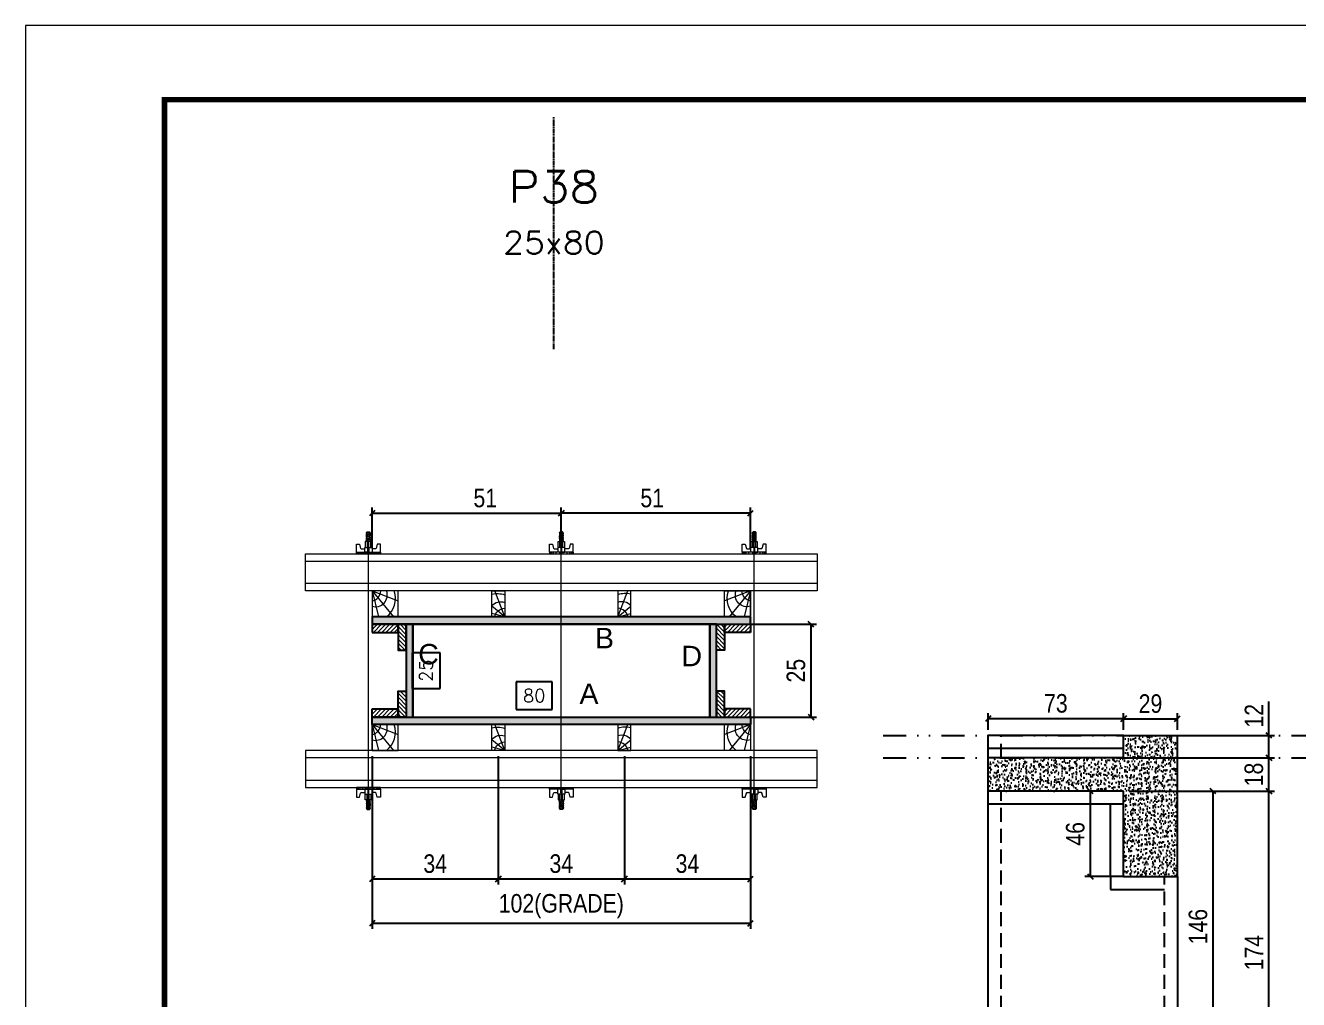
# Model space of a CAD drawing. Extents: x 14400 to 24104, y -21631 to 6985.
# Drawn here: x 19168 to 19855, y -2729 to -2204 of the extents above; entities that cross this region are included whole.
import ezdxf
from ezdxf.enums import TextEntityAlignment as Align

# ---------------------------------------------------------------- set-up
doc = ezdxf.new("R2010")
doc.units = 0
for name, pattern in [('DASHED', [0.75, 0.5, -0.25]), ('DIVIDE2', [0.625, 0.25, -0.125, 0, -0.125, 0, -0.125]), ('HIDDEN', [0.375, 0.25, -0.125])]:
    doc.linetypes.add(name, pattern=pattern)
for name, color, linetype in [('CHAPA', 1, 'Continuous'), ('COTA', 241, 'Continuous'), ('MEIO_PONT', 93, 'Continuous'), ('Nível', 160, 'Continuous'), ('Painéis', 200, 'Continuous'), ('SARR_2.2x7', 40, 'Continuous'), ('SARRAFO', 251, 'Continuous'), ('Texto de Titulo', 7, 'Continuous'), ('Texto Qtd Sarr', 242, 'Continuous'), ('TEXTO_GERAL', 7, 'Continuous')]:
    doc.layers.add(name, color=color, linetype=linetype)
for name, color, linetype, lineweight in [('Folhas', 255, 'Continuous', 9), ('Hachura', 251, 'Continuous', 9), ('Madeira', 126, 'Continuous', 18), ('Perfil Metálico', 224, 'Continuous', 18), ('SARRAFO DE PRESSAO', 251, 'DASHED', 9), ('Texto Seção', 7, 'Continuous', 15)]:
    doc.layers.add(name, color=color, linetype=linetype, lineweight=lineweight)
doc.styles.add('ARIAL', font='arial.ttf')
doc.styles.add('COTA TECNICA', font='techl___.ttf', dxfattribs={"height": 10})
doc.styles.add('COTA TECNICA 2X', font='techl___.ttf', dxfattribs={"height": 10})
doc.styles.add('ROMANS', font='romans.shx')
doc.dimstyles.new('PAINEL', dxfattribs={"dimtxt": 10, "dimasz": 3, "dimexe": 3, "dimexo": 3, "dimgap": 3, "dimtad": 1, "dimdec": 1, "dimzin": 12, "dimdsep": 46, "dimtxsty": 'COTA TECNICA', "dimblk1": 'OBLIQUE', "dimblk2": 'OBLIQUE', "dimsah": 1, "dimcen": 0.9, "dimclrd": 4, "dimclre": 4, "dimclrt": 240, "dimadec": 1, "dimazin": 3, "dimtfac": 1, "dimtdec": 1, "dimtmove": 0, "dimatfit": 3, "dimfxl": 1, "dimtolj": 1, "dimtzin": 12, "dimarcsym": 0})
doc.dimstyles.new('SECAO PILAR', dxfattribs={"dimtxt": 10, "dimasz": 3, "dimexe": 3, "dimexo": 3, "dimgap": 3, "dimtad": 1, "dimdec": 1, "dimlfac": 0.5, "dimzin": 12, "dimdsep": 46, "dimtxsty": 'COTA TECNICA 2X', "dimblk1": 'OBLIQUE', "dimblk2": 'OBLIQUE', "dimsah": 1, "dimcen": 0.9, "dimclrd": 256, "dimclre": 256, "dimclrt": 256, "dimadec": 1, "dimazin": 3, "dimtfac": 1, "dimtdec": 1, "dimtmove": 0, "dimatfit": 3, "dimfxl": 1, "dimtolj": 1, "dimtzin": 12, "dimarcsym": 0})
doc.dimstyles.new('SECÇÃO 2', dxfattribs={"dimtxt": 7, "dimasz": 6, "dimexe": 0.18, "dimexo": 2, "dimgap": -4, "dimtad": 3, "dimdec": 1, "dimlfac": 0.5, "dimzin": 12, "dimdsep": 46, "dimtxsty": 'ROMANS', "dimblk": 'ARCHTICK', "dimcen": 0.09, "dimse1": 1, "dimse2": 1, "dimsd1": 1, "dimsd2": 1, "dimclrd": 180, "dimclre": 5, "dimclrt": 1, "dimadec": 0, "dimazin": 3, "dimtfac": 1, "dimtdec": 1, "dimtofl": 0, "dimtmove": 0, "dimatfit": 3, "dimldrblk": 'ARCHTICK', "dimfxl": 1, "dimtolj": 1, "dimtzin": 0, "dimarcsym": 0})
pattern_1 = [(315, (42265.2026, -12029.5829), (1.12253202, 1.12253202), [])]

# ---------------------------------------------------------------- blocks, each defined once
blk = doc.blocks.new('9999999999')
at = {"layer": 'Folhas'}
blk.add_lwpolyline([(98138.98, 34190.21), (99623.98, 34190.21), (99623.98, 35240.21), (98138.98, 35240.21)], close=True, dxfattribs=at)
at = {"layer": 'Folhas', "color": 30, "const_width": 3}
blk.add_lwpolyline([(98213.98, 34230.21), (99583.98, 34230.21), (99583.98, 35200.21), (98213.98, 35200.21)], close=True, dxfattribs=at)
blk = doc.blocks.new('titulo1')
at = {"layer": 'Defpoints', "color": 252, "linetype": 'HIDDEN', "ltscale": 2}
blk.add_line((0, 0), (0, 125), dxfattribs=at)
at = {"layer": 'Defpoints', "style": 'ROMANS', "oblique": 15}
blk.add_attdef('FOLHA', text='', height=10, dxfattribs=at).set_placement((0, 15.58), align=Align.MIDDLE_CENTER)
at = {"layer": 'Texto Qtd Sarr', "color": 3, "style": 'ROMANS', "oblique": 15}
for tag, height, p in [('TITULO', 17, (0, 71.45)), ('SEÇÃO', 12, (0, 41.55))]:
    blk.add_attdef(tag, text='', height=height, dxfattribs=at).set_placement(p, align=Align.MIDDLE_CENTER)
blk = doc.blocks.new('*D1901')
at = {"layer": 'COTA', "color": 180, "lineweight": -2, "transparency": 16777216}
for p, q in [((19452.45, -2557.63), (19433.11, -2557.63)), ((19433.11, -2557.63), (19433.11, -2572.63)), ((19452.45, -2572.63), (19452.45, -2557.63)), ((19433.11, -2572.63), (19452.45, -2572.63))]:
    blk.add_line(p, q, dxfattribs=at)
at = {"layer": 'Defpoints', "color": 0, "transparency": 16777216}
for p in [(19377.39, -2576.63), (19537.39, -2576.63), (19537.39, -2576.63)]:
    blk.add_point(p, dxfattribs=at)
at = {"layer": 'COTA', "color": 1, "transparency": 16777216, "insert": (19442.78, -2565.13), "char_height": 7, "attachment_point": 5, "style": 'ROMANS'}
blk.add_mtext('\\A1;80', dxfattribs=at)
blk = doc.blocks.new('_ArchTick')
at = {"color": 0, "linetype": 'ByBlock', "const_width": 0.15}
blk.add_lwpolyline([(-0.5, -0.5), (0.5, 0.5)], dxfattribs=at)
blk = doc.blocks.new('*D1902')
at = {"layer": 'COTA', "color": 180, "lineweight": -2, "transparency": 16777216}
for p, q in [((19391.99, -2541.96), (19376.99, -2541.96)), ((19376.99, -2541.96), (19376.99, -2561.3)), ((19391.99, -2561.3), (19391.99, -2541.96)), ((19376.99, -2561.3), (19391.99, -2561.3))]:
    blk.add_line(p, q, dxfattribs=at)
at = {"layer": 'Defpoints', "color": 0, "transparency": 16777216}
for p in [(19377.39, -2526.63), (19395.99, -2526.63), (19377.39, -2576.63)]:
    blk.add_point(p, dxfattribs=at)
at = {"layer": 'COTA', "color": 1, "transparency": 16777216, "insert": (19384.49, -2551.63), "char_height": 7, "attachment_point": 5, "rotation": 90, "style": 'ROMANS'}
blk.add_mtext('\\A1;25', dxfattribs=at)
blk = doc.blocks.new('_Oblique')
at = {"color": 0, "linetype": 'ByBlock', "lineweight": -2}
blk.add_line((-0.5, -0.5), (0.5, 0.5), dxfattribs=at)
blk = doc.blocks.new('*D1917')
at = {"layer": 'COTA', "lineweight": -2, "transparency": 16777216}
for p, q in [((19543.99, -2526.63), (19595.03, -2526.63)), ((19592.03, -2576.63), (19592.03, -2526.63)), ((19543.99, -2576.63), (19595.03, -2576.63))]:
    blk.add_line(p, q, dxfattribs=at)
at = {"layer": 'Defpoints', "color": 0, "transparency": 16777216}
for p in [(19540.99, -2526.63), (19592.03, -2526.63), (19540.99, -2576.63)]:
    blk.add_point(p, dxfattribs=at)
at = {"layer": 'COTA', "lineweight": -2, "transparency": 16777216, "xscale": 3, "yscale": 3, "zscale": 3}
for p, rotation in [((19592.03, -2526.63), 90), ((19592.03, -2576.63), 270)]:
    blk.add_blockref('_Oblique', p, dxfattribs=dict(at, rotation=rotation))
at = {"layer": 'COTA', "transparency": 16777216, "insert": (19583.92, -2551.63), "char_height": 10, "attachment_point": 5, "rotation": 90, "style": 'COTA TECNICA 2X'}
blk.add_mtext('\\A1;25', dxfattribs=at)
blk = doc.blocks.new('*D1903')
at = {"layer": 'COTA', "lineweight": -2, "transparency": 16777216}
for p, q in [((19355.39, -2597.63), (19355.39, -2690.75)), ((19559.39, -2597.63), (19559.39, -2690.75)), ((19355.39, -2687.75), (19559.39, -2687.75))]:
    blk.add_line(p, q, dxfattribs=at)
at = {"layer": 'Defpoints', "color": 0, "transparency": 16777216}
for p in [(19355.39, -2594.63), (19559.39, -2594.63), (19559.39, -2687.75)]:
    blk.add_point(p, dxfattribs=at)
at = {"layer": 'COTA', "lineweight": -2, "transparency": 16777216, "xscale": 3, "yscale": 3, "zscale": 3, "rotation": 180}
blk.add_blockref('_Oblique', (19355.39, -2687.75), dxfattribs=at)
at = {"layer": 'COTA', "lineweight": -2, "transparency": 16777216, "xscale": 3, "yscale": 3, "zscale": 3}
blk.add_blockref('_Oblique', (19559.39, -2687.75), dxfattribs=at)
at = {"layer": 'COTA', "transparency": 16777216, "insert": (19457.39, -2678.53), "char_height": 10, "attachment_point": 5, "style": 'COTA TECNICA 2X'}
blk.add_mtext('\\A1;102(GRADE)', dxfattribs=at)
blk = doc.blocks.new('*D1904')
at = {"layer": 'COTA', "lineweight": -2, "transparency": 16777216}
for p, q in [((19491.39, -2597.63), (19491.39, -2666.91)), ((19559.39, -2597.63), (19559.39, -2666.91)), ((19491.39, -2663.91), (19559.39, -2663.91))]:
    blk.add_line(p, q, dxfattribs=at)
at = {"layer": 'Defpoints', "color": 0, "transparency": 16777216}
for p in [(19491.39, -2594.63), (19559.39, -2594.63), (19559.39, -2663.91)]:
    blk.add_point(p, dxfattribs=at)
at = {"layer": 'COTA', "lineweight": -2, "transparency": 16777216, "xscale": 3, "yscale": 3, "zscale": 3, "rotation": 180}
blk.add_blockref('_Oblique', (19491.39, -2663.91), dxfattribs=at)
at = {"layer": 'COTA', "lineweight": -2, "transparency": 16777216, "xscale": 3, "yscale": 3, "zscale": 3}
blk.add_blockref('_Oblique', (19559.39, -2663.91), dxfattribs=at)
at = {"layer": 'COTA', "transparency": 16777216, "insert": (19525.39, -2655.69), "char_height": 10, "attachment_point": 5, "style": 'COTA TECNICA 2X'}
blk.add_mtext('\\A1;34', dxfattribs=at)
blk = doc.blocks.new('*D1905')
at = {"layer": 'COTA', "lineweight": -2, "transparency": 16777216}
for p, q in [((19355.39, -2597.63), (19355.39, -2666.91)), ((19423.39, -2597.63), (19423.39, -2666.91)), ((19355.39, -2663.91), (19423.39, -2663.91))]:
    blk.add_line(p, q, dxfattribs=at)
at = {"layer": 'Defpoints', "color": 0, "transparency": 16777216}
for p in [(19355.39, -2594.63), (19423.39, -2594.63), (19423.39, -2663.91)]:
    blk.add_point(p, dxfattribs=at)
at = {"layer": 'COTA', "lineweight": -2, "transparency": 16777216, "xscale": 3, "yscale": 3, "zscale": 3, "rotation": 180}
blk.add_blockref('_Oblique', (19355.39, -2663.91), dxfattribs=at)
at = {"layer": 'COTA', "lineweight": -2, "transparency": 16777216, "xscale": 3, "yscale": 3, "zscale": 3}
blk.add_blockref('_Oblique', (19423.39, -2663.91), dxfattribs=at)
at = {"layer": 'COTA', "transparency": 16777216, "insert": (19389.39, -2655.69), "char_height": 10, "attachment_point": 5, "style": 'COTA TECNICA 2X'}
blk.add_mtext('\\A1;34', dxfattribs=at)
blk = doc.blocks.new('*D1906')
at = {"layer": 'COTA', "lineweight": -2, "transparency": 16777216}
for p, q in [((19423.39, -2597.63), (19423.39, -2666.91)), ((19491.39, -2597.63), (19491.39, -2666.91)), ((19423.39, -2663.91), (19491.39, -2663.91))]:
    blk.add_line(p, q, dxfattribs=at)
at = {"layer": 'Defpoints', "color": 0, "transparency": 16777216}
for p in [(19423.39, -2594.63), (19491.39, -2594.63), (19491.39, -2663.91)]:
    blk.add_point(p, dxfattribs=at)
at = {"layer": 'COTA', "lineweight": -2, "transparency": 16777216, "xscale": 3, "yscale": 3, "zscale": 3, "rotation": 180}
blk.add_blockref('_Oblique', (19423.39, -2663.91), dxfattribs=at)
at = {"layer": 'COTA', "lineweight": -2, "transparency": 16777216, "xscale": 3, "yscale": 3, "zscale": 3}
blk.add_blockref('_Oblique', (19491.39, -2663.91), dxfattribs=at)
at = {"layer": 'COTA', "transparency": 16777216, "insert": (19457.39, -2655.69), "char_height": 10, "attachment_point": 5, "style": 'COTA TECNICA 2X'}
blk.add_mtext('\\A1;34', dxfattribs=at)
blk = doc.blocks.new('*D1907')
at = {"layer": 'COTA', "lineweight": -2, "transparency": 16777216}
for p, q in [((19355.39, -2485.63), (19355.39, -2463.73)), ((19457.39, -2485.63), (19457.39, -2463.73)), ((19355.39, -2466.73), (19457.39, -2466.73))]:
    blk.add_line(p, q, dxfattribs=at)
at = {"layer": 'Defpoints', "color": 0, "transparency": 16777216}
for p in [(19457.39, -2466.73), (19355.39, -2488.63), (19457.39, -2488.63)]:
    blk.add_point(p, dxfattribs=at)
at = {"layer": 'COTA', "lineweight": -2, "transparency": 16777216, "xscale": 3, "yscale": 3, "zscale": 3, "rotation": 180}
blk.add_blockref('_Oblique', (19355.39, -2466.73), dxfattribs=at)
at = {"layer": 'COTA', "lineweight": -2, "transparency": 16777216, "xscale": 3, "yscale": 3, "zscale": 3}
blk.add_blockref('_Oblique', (19457.39, -2466.73), dxfattribs=at)
at = {"layer": 'COTA', "transparency": 16777216, "insert": (19416.39, -2458.62), "char_height": 10, "attachment_point": 5, "style": 'COTA TECNICA 2X'}
blk.add_mtext('\\A1;51', dxfattribs=at)
blk = doc.blocks.new('*D1908')
at = {"layer": 'COTA', "lineweight": -2, "transparency": 16777216}
for p, q in [((19457.39, -2485.63), (19457.39, -2463.73)), ((19559.39, -2485.63), (19559.39, -2463.73)), ((19559.39, -2466.73), (19457.39, -2466.73))]:
    blk.add_line(p, q, dxfattribs=at)
at = {"layer": 'Defpoints', "color": 0, "transparency": 16777216}
for p in [(19457.39, -2466.73), (19457.39, -2488.63), (19559.39, -2488.63)]:
    blk.add_point(p, dxfattribs=at)
at = {"layer": 'COTA', "lineweight": -2, "transparency": 16777216, "xscale": 3, "yscale": 3, "zscale": 3, "rotation": 180}
blk.add_blockref('_Oblique', (19457.39, -2466.73), dxfattribs=at)
at = {"layer": 'COTA', "lineweight": -2, "transparency": 16777216, "xscale": 3, "yscale": 3, "zscale": 3}
blk.add_blockref('_Oblique', (19559.39, -2466.73), dxfattribs=at)
at = {"layer": 'COTA', "transparency": 16777216, "insert": (19506.39, -2458.62), "char_height": 10, "attachment_point": 5, "style": 'COTA TECNICA 2X'}
blk.add_mtext('\\A1;51', dxfattribs=at)
blk = doc.blocks.new('C')
at = {"layer": 'Hachura', "color": 0}
for p, q in [((0, 3.22), (0, -3.22)), ((0.45, 3.22), (0, 3.22)), ((0.46, 3.16), (0, 3.16)), ((0.46, 3.05), (0, 3.05)), ((0.46, 2.88), (0, 2.88)), ((0, 2.75), (0, -1.16)), ((0.46, 2.65), (0, 2.65)), ((0.46, 2.23), (0, 2.23)), ((0.46, 1.51), (0, 1.51)), ((0.39, 0.49), (0.17, 0.49)), ((0.45, -3.23), (0.45, 3.22)), ((0.45, 3.22), (2.58, 3.22)), ((1.74, 0.97), (0.45, 0.97)), ((1.45, 0.1), (0.45, 0.1)), ((1.35, 1.94), (1.35, 0.96)), ((2.58, 2.39), (1.47, 2.09)), ((1.74, -0.97), (1.74, 0.97)), ((1.74, 0.97), (1.74, 0.84)), ((1.74, 0.97), (1.74, 0.84)), ((1.74, 0.84), (3.35, 0.84)), ((3.35, 0.45), (1.74, 0.45)), ((2.58, 3.22), (2.58, 2.39)), ((3.32, 0.84), (3.32, -0.84)), ((3.35, 0.84), (3.35, -0.84)), ((3.68, 0.45), (3.35, 0.45)), ((3.84, -0.52), (3.35, 0.45)), ((3.35, 0.06), (3.67, -0.57)), ((3.68, 0.45), (4.16, -0.52)), ((3.72, 0.5), (4.25, -0.57)), ((4.37, -0.55), (3.83, 0.53)), ((4.15, 0.45), (3.93, 0.45)), ((4.42, -0.52), (3.93, 0.45)), ((4.15, 0.45), (4.26, 0.45)), ((4.26, 0.45), (4.74, -0.52)), ((4.3, 0.5), (4.83, -0.57)), ((4.95, -0.55), (4.41, 0.53)), ((4.51, 0.45), (4.84, 0.45)), ((5, -0.52), (4.51, 0.45)), ((4.84, 0.45), (5.32, -0.52)), ((4.88, 0.5), (5.41, -0.57)), ((5.53, -0.55), (4.99, 0.53)), ((5.58, -0.52), (5.09, 0.45)), ((5.42, 0.45), (5.09, 0.45)), ((5.58, -0.52), (5.09, 0.45)), ((5.42, 0.45), (5.74, -0.19)), ((5.46, 0.5), (5.74, -0.07)), ((5.74, 0.19), (5.57, 0.53)), ((5.74, 0.32), (5.68, 0.45)), ((5.68, 0.45), (5.74, 0.45)), ((5.74, 0.45), (5.9, 0.29)), ((5.74, 0.45), (5.74, -0.52)), ((5.9, -0.36), (5.9, 0.29)), ((0.45, 0), (0, 0)), ((0.46, -1.52), (0, -1.52)), ((0.46, -2.23), (0, -2.23)), ((0.46, -2.65), (0, -2.65)), ((0.46, -2.88), (0, -2.88)), ((0.46, -3.05), (0, -3.05)), ((0.46, -3.16), (0, -3.16)), ((0, -3.22), (2.57, -3.22)), ((0.08, -0.48), (0.29, -0.48)), ((0.29, -0.48), (0.4, -0.48)), ((0.45, 0), (0.45, -0.97)), ((0.45, -0.16), (1.45, -0.16)), ((0.45, -0.65), (0.45, -0.32)), ((0.45, -3.23), (0.45, -0.65)), ((0.45, -0.97), (1.74, -0.97)), ((1.35, -1.94), (1.35, -0.97)), ((2.58, -2.39), (1.47, -2.1)), ((3.35, -0.32), (1.74, -0.32)), ((3.35, -0.84), (1.74, -0.84)), ((2.58, -3.23), (2.58, -2.39)), ((3.35, -0.07), (3.58, -0.52)), ((3.35, -0.52), (3.58, -0.52)), ((3.84, -0.52), (4.16, -0.52)), ((4.42, -0.52), (4.74, -0.52)), ((4.63, -0.52), (4.74, -0.52)), ((5, -0.52), (5.32, -0.52)), ((5.58, -0.52), (5.74, -0.52)), ((5.74, -0.52), (5.9, -0.36)), ((5.74, -0.52), (5.74, -0.52))]:
    blk.add_line(p, q, dxfattribs=at)
for centre, radius, start, end in [((1.52, 1.94), 0.161, 104.7436, 180), ((1.44, -0.03), 0.129, 272.695, 87.305), ((3.81, 0.39), 0.143, 25.5688, 154.4312), ((4.39, 0.39), 0.143, 25.5688, 154.4312), ((4.97, 0.39), 0.143, 25.5688, 154.4312), ((5.55, 0.39), 0.143, 25.5688, 154.4312), ((0.17, -0.37), 0.174, 221.744, 317.8592), ((1.52, -1.94), 0.161, 180, 255.2564), ((3.71, -0.4), 0.174, 222.1408, 318.256), ((4.29, -0.4), 0.174, 222.1408, 318.256), ((4.87, -0.4), 0.174, 222.1408, 318.256), ((5.45, -0.4), 0.174, 222.1408, 318.256), ((5.61, -0.4), 0.174, 317.8592, 318.256)]:
    blk.add_arc(centre, radius, start, end, dxfattribs=at)
blk = doc.blocks.new('PONTALETE')
at = {"layer": 'Madeira'}
for q in [(2.71, 7), (7, 5.76), (7, 1.74)]:
    blk.add_line((0, 0), q, dxfattribs=at)
blk.add_lwpolyline([(0, 0), (7, 0), (7, 7), (0, 7)], close=True, dxfattribs=at)
for centre, radius, start, end in [((2.04, 0.06), 6.23, 37.2818, 109.0913), ((1.09, 0.9), 3.19, 343.603, 109.9847), ((-0.21, -0.78), 3.09, 14.6322, 86.0383)]:
    blk.add_arc(centre, radius, start, end, dxfattribs=at)
blk = doc.blocks.new('MEIO PONTALETE')
at = {"layer": 'Madeira'}
for q in [(2.71, 7), (3.5, 2.88), (3.5, 0.87)]:
    blk.add_line((0, 0), q, dxfattribs=at)
blk.add_lwpolyline([(0, 0), (3.5, 0), (3.5, 7), (0, 7)], close=True, dxfattribs=at)
for centre, radius, start, end in [((2.04, 0.06), 6.23, 76.4499, 109.0913), ((1.09, 0.9), 3.19, 40.9063, 109.9847), ((-0.21, -0.78), 3.09, 14.6322, 86.0383)]:
    blk.add_arc(centre, radius, start, end, dxfattribs=at)
blk = doc.blocks.new('*D1922')
at = {"layer": 'COTA', "color": 4, "lineweight": -2, "transparency": 16777216}
for p, q in [((19760.56, -2583.59), (19760.56, -2574.51)), ((19760.56, -2577.51), (19789.56, -2577.51)), ((19789.56, -2583.59), (19789.56, -2574.51))]:
    blk.add_line(p, q, dxfattribs=at)
at = {"layer": 'Defpoints', "color": 0, "transparency": 16777216}
for p in [(19789.56, -2577.51), (19760.56, -2586.59), (19789.56, -2586.59)]:
    blk.add_point(p, dxfattribs=at)
at = {"layer": 'COTA', "color": 4, "lineweight": -2, "transparency": 16777216, "xscale": 3, "yscale": 3, "zscale": 3, "rotation": 180}
blk.add_blockref('_Oblique', (19760.56, -2577.51), dxfattribs=at)
at = {"layer": 'COTA', "color": 4, "lineweight": -2, "transparency": 16777216, "xscale": 3, "yscale": 3, "zscale": 3}
blk.add_blockref('_Oblique', (19789.56, -2577.51), dxfattribs=at)
at = {"layer": 'COTA', "color": 240, "transparency": 16777216, "insert": (19775.06, -2569.43), "char_height": 10, "attachment_point": 5, "style": 'COTA TECNICA'}
blk.add_mtext('\\A1;29', dxfattribs=at)
blk = doc.blocks.new('*D1923')
at = {"layer": 'COTA', "color": 4, "lineweight": -2, "transparency": 16777216}
for p, q in [((19687.56, -2583.59), (19687.56, -2574.51)), ((19760.56, -2577.51), (19687.56, -2577.51)), ((19760.56, -2583.59), (19760.56, -2574.51))]:
    blk.add_line(p, q, dxfattribs=at)
at = {"layer": 'Defpoints', "color": 0, "transparency": 16777216}
for p in [(19687.56, -2577.51), (19687.56, -2586.59), (19760.56, -2586.59)]:
    blk.add_point(p, dxfattribs=at)
at = {"layer": 'COTA', "color": 4, "lineweight": -2, "transparency": 16777216, "xscale": 3, "yscale": 3, "zscale": 3, "rotation": 180}
blk.add_blockref('_Oblique', (19687.56, -2577.51), dxfattribs=at)
at = {"layer": 'COTA', "color": 4, "lineweight": -2, "transparency": 16777216, "xscale": 3, "yscale": 3, "zscale": 3}
blk.add_blockref('_Oblique', (19760.56, -2577.51), dxfattribs=at)
at = {"layer": 'COTA', "color": 240, "transparency": 16777216, "insert": (19724.06, -2569.3), "char_height": 10, "attachment_point": 5, "style": 'COTA TECNICA'}
blk.add_mtext('\\A1;73', dxfattribs=at)
blk = doc.blocks.new('*D1927')
at = {"layer": 'COTA', "color": 4, "lineweight": -2, "transparency": 16777216}
for p, q in [((19757.56, -2616.59), (19739.64, -2616.59)), ((19742.64, -2662.59), (19742.64, -2616.59)), ((19757.56, -2662.59), (19739.64, -2662.59))]:
    blk.add_line(p, q, dxfattribs=at)
at = {"layer": 'Defpoints', "color": 0, "transparency": 16777216}
for p in [(19742.64, -2616.59), (19760.56, -2616.59), (19760.56, -2662.59)]:
    blk.add_point(p, dxfattribs=at)
at = {"layer": 'COTA', "color": 4, "lineweight": -2, "transparency": 16777216, "xscale": 3, "yscale": 3, "zscale": 3}
for p, rotation in [((19742.64, -2616.59), 90), ((19742.64, -2662.59), 270)]:
    blk.add_blockref('_Oblique', p, dxfattribs=dict(at, rotation=rotation))
at = {"layer": 'COTA', "color": 240, "transparency": 16777216, "insert": (19734.54, -2639.59), "char_height": 10, "attachment_point": 5, "rotation": 90, "style": 'COTA TECNICA'}
blk.add_mtext('\\A1;46', dxfattribs=at)
blk = doc.blocks.new('*D1928')
at = {"layer": 'COTA', "color": 4, "lineweight": -2, "transparency": 16777216}
for p, q in [((19763.56, -2616.59), (19841.93, -2616.59)), ((19838.93, -2790.59), (19838.93, -2616.59)), ((19792.56, -2790.59), (19841.93, -2790.59))]:
    blk.add_line(p, q, dxfattribs=at)
at = {"layer": 'Defpoints', "color": 0, "transparency": 16777216}
for p in [(19760.56, -2616.59), (19838.93, -2616.59), (19789.56, -2790.59)]:
    blk.add_point(p, dxfattribs=at)
at = {"layer": 'COTA', "color": 4, "lineweight": -2, "transparency": 16777216, "xscale": 3, "yscale": 3, "zscale": 3}
for p, rotation in [((19838.93, -2616.59), 90), ((19838.93, -2790.59), 270)]:
    blk.add_blockref('_Oblique', p, dxfattribs=dict(at, rotation=rotation))
at = {"layer": 'COTA', "color": 240, "transparency": 16777216, "insert": (19830.86, -2703.59), "char_height": 10, "attachment_point": 5, "rotation": 90, "style": 'COTA TECNICA'}
blk.add_mtext('\\A1;174', dxfattribs=at)
blk = doc.blocks.new('*D1929')
at = {"layer": 'COTA', "color": 4, "lineweight": -2, "transparency": 16777216}
for p, q in [((19763.56, -2598.59), (19841.93, -2598.59)), ((19838.93, -2616.59), (19838.93, -2598.59)), ((19763.56, -2616.59), (19841.93, -2616.59))]:
    blk.add_line(p, q, dxfattribs=at)
at = {"layer": 'Defpoints', "color": 0, "transparency": 16777216}
for p in [(19760.56, -2598.59), (19838.93, -2598.59), (19760.56, -2616.59)]:
    blk.add_point(p, dxfattribs=at)
at = {"layer": 'COTA', "color": 4, "lineweight": -2, "transparency": 16777216, "xscale": 3, "yscale": 3, "zscale": 3}
for p, rotation in [((19838.93, -2598.59), 90), ((19838.93, -2616.59), 270)]:
    blk.add_blockref('_Oblique', p, dxfattribs=dict(at, rotation=rotation))
at = {"layer": 'COTA', "color": 240, "transparency": 16777216, "insert": (19830.83, -2607.59), "char_height": 10, "attachment_point": 5, "rotation": 90, "style": 'COTA TECNICA'}
blk.add_mtext('\\A1;18', dxfattribs=at)
blk = doc.blocks.new('*D1930')
at = {"layer": 'COTA', "color": 4, "lineweight": -2, "transparency": 16777216}
for p, q in [((19838.93, -2586.59), (19838.93, -2568.28)), ((19792.56, -2586.59), (19841.93, -2586.59)), ((19838.93, -2598.59), (19838.93, -2586.59)), ((19763.56, -2598.59), (19841.93, -2598.59))]:
    blk.add_line(p, q, dxfattribs=at)
at = {"layer": 'Defpoints', "color": 0, "transparency": 16777216}
for p in [(19789.56, -2586.59), (19838.93, -2586.59), (19760.56, -2598.59)]:
    blk.add_point(p, dxfattribs=at)
at = {"layer": 'COTA', "color": 4, "lineweight": -2, "transparency": 16777216, "xscale": 3, "yscale": 3, "zscale": 3}
for p, rotation in [((19838.93, -2586.59), 90), ((19838.93, -2598.59), 270)]:
    blk.add_blockref('_Oblique', p, dxfattribs=dict(at, rotation=rotation))
at = {"layer": 'COTA', "color": 240, "transparency": 16777216, "insert": (19830.87, -2575.93), "char_height": 10, "attachment_point": 5, "rotation": 90, "style": 'COTA TECNICA'}
blk.add_mtext('\\A1;12', dxfattribs=at)
blk = doc.blocks.new('*D1932')
at = {"layer": 'COTA', "color": 4, "lineweight": -2, "transparency": 16777216}
for p, q in [((19763.56, -2616.59), (19811.82, -2616.59)), ((19808.82, -2762.59), (19808.82, -2616.59)), ((19792.56, -2762.59), (19811.82, -2762.59))]:
    blk.add_line(p, q, dxfattribs=at)
at = {"layer": 'Defpoints', "color": 0, "transparency": 16777216}
for p in [(19760.56, -2616.59), (19808.82, -2616.59), (19789.56, -2762.59)]:
    blk.add_point(p, dxfattribs=at)
at = {"layer": 'COTA', "color": 4, "lineweight": -2, "transparency": 16777216, "xscale": 3, "yscale": 3, "zscale": 3}
for p, rotation in [((19808.82, -2616.59), 90), ((19808.82, -2762.59), 270)]:
    blk.add_blockref('_Oblique', p, dxfattribs=dict(at, rotation=rotation))
at = {"layer": 'COTA', "color": 240, "transparency": 16777216, "insert": (19800.72, -2689.59), "char_height": 10, "attachment_point": 5, "rotation": 90, "style": 'COTA TECNICA'}
blk.add_mtext('\\A1;146', dxfattribs=at)

msp = doc.modelspace()

# ---------------------------------------------------------------- hatches: boundary and pattern name
at = {"layer": 'COTA'}
h = msp.add_hatch(dxfattribs=at)
h.set_pattern_fill('AR-CONC', color=256, scale=0.03)
h.set_pattern_definition([(50, (3156.5, -6891.4506), (5.4655401, -0.4781726), [0.5715, -6.2865]), (355, (3156.5, -6891.4506), (-1.0573026, 5.7317054), [0.4572, -5.0292175]), (100.451445, (3156.9555, -6891.4905), (4.4082374, 5.2535326), [0.4857003, -5.3427073]), (46.1842, (3156.5, -6889.9266), (8.1323712, -1.2612698), [0.85725, -9.42975]), (96.63556, (3157.178, -6890.032), (7.122124, 7.4227837), [0.7285507, -8.0140682]), (351.18415, (3156.5, -6889.927), (7.122124, 7.4227837), [0.685799, -7.543792]), (21, (3157.262, -6890.3076), (4.5484317, -3.067956), [0.5715, -6.2865]), (326, (3157.262, -6890.3076), (1.8540609, 5.525639), [0.4572, -5.0292]), (71.451445, (3157.641, -6890.5633), (6.4024926, 2.457683), [0.4857003, -5.3426981]), (37.5, (3156.5, -6891.4506), (0.0926581, 2.53665117), [0, -4.96824, 0, -5.1054, 0, -5.04825]), (7.5, (3156.5, -6891.4506), (2.00458988, 3.00541724), [0, -2.91084, 0, -4.85394, 0, -1.92405]), (327.5, (3154.8007, -6891.4506), (4.06771786, -0.17186232), [0, -1.905, 0, -5.9436, 0, -7.8867]), (317.5, (3154.0387, -6891.4506), (4.44387544, 0.7627947), [0, -2.4765, 0, -3.94716, 0, -5.6007])])
h.paths.add_polyline_path([(19760.56, -2616.59), (19687.56, -2616.59), (19687.56, -2598.59), (19789.56, -2598.59), (19789.56, -2662.59), (19760.56, -2662.59)])
h.paths.add_polyline_path([(19789.56, -2586.59), (19789.56, -2598.59), (19760.56, -2598.59), (19760.56, -2586.59)])
at = {"layer": 'Hachura'}
h = msp.add_hatch(color=256, dxfattribs=at)
h.dxf.hatch_style = 1
h.paths.add_polyline_path([(19559.39, -2526.63), (19559.39, -2522.63), (19355.39, -2522.63), (19355.39, -2526.63)])
h = msp.add_hatch(color=256, dxfattribs=at)
h.dxf.hatch_style = 1
h.paths.add_polyline_path([(19560.39, -2526.63), (19560.39, -2522.63), (19356.39, -2522.63), (19356.39, -2526.63)])
h = msp.add_hatch(dxfattribs=at)
h.set_pattern_fill('ANSI31', color=256, scale=0.5, angle=180, style=0)
h.set_pattern_definition([(225, (10231.4426, -25456.0392), (1.12253202, -1.12253202), [])])
h.paths.add_polyline_path([(19369.39, -2526.63), (19369.39, -2531.03), (19355.39, -2531.03), (19355.39, -2526.63)])
h = msp.add_hatch(dxfattribs=at)
h.set_pattern_fill('ANSI31', color=256, scale=0.5, angle=270, style=0)
h.set_pattern_definition(pattern_1)
h.paths.add_polyline_path([(19373.79, -2540.63), (19369.39, -2540.63), (19369.39, -2526.63), (19373.79, -2526.63)])
h = msp.add_hatch(color=256, dxfattribs=at)
h.dxf.hatch_style = 1
h.paths.add_polyline_path([(19373.79, -2576.63), (19377.39, -2576.63), (19377.39, -2526.63), (19373.79, -2526.63)])
h = msp.add_hatch(color=256, dxfattribs=at)
h.dxf.hatch_style = 1
h.paths.add_polyline_path([(19373.79, -2576.63), (19377.39, -2576.63), (19377.39, -2526.63), (19373.79, -2526.63)])
h = msp.add_hatch(color=256, dxfattribs=at)
h.dxf.hatch_style = 1
h.paths.add_polyline_path([(19537.39, -2576.63), (19540.99, -2576.63), (19540.99, -2526.63), (19537.39, -2526.63)])
h = msp.add_hatch(color=256, dxfattribs=at)
h.dxf.hatch_style = 1
h.paths.add_polyline_path([(19537.39, -2576.63), (19540.99, -2576.63), (19540.99, -2526.63), (19537.39, -2526.63)])
h = msp.add_hatch(dxfattribs=at)
h.set_pattern_fill('ANSI31', color=256, scale=0.5, angle=270, style=0)
h.set_pattern_definition(pattern_1)
h.paths.add_polyline_path([(19540.99, -2540.63), (19545.39, -2540.63), (19545.39, -2526.63), (19540.99, -2526.63)])
h = msp.add_hatch(dxfattribs=at)
h.set_pattern_fill('ANSI31', color=256, scale=0.5, angle=180, style=0)
h.set_pattern_definition([(225, (10056.4426, -25456.0392), (1.12253202, -1.12253202), [])])
h.paths.add_polyline_path([(19545.39, -2526.63), (19545.39, -2531.03), (19559.39, -2531.03), (19559.39, -2526.63)])
h = msp.add_hatch(dxfattribs=at)
h.set_pattern_fill('ANSI31', color=256, scale=0.5, angle=270, style=0)
h.set_pattern_definition(pattern_1)
h.paths.add_polyline_path([(19373.79, -2562.63), (19369.39, -2562.63), (19369.39, -2576.63), (19373.79, -2576.63)])
h = msp.add_hatch(dxfattribs=at)
h.set_pattern_fill('ANSI31', color=256, scale=0.5, angle=270, style=0)
h.set_pattern_definition(pattern_1)
h.paths.add_polyline_path([(19540.99, -2562.63), (19545.39, -2562.63), (19545.39, -2576.63), (19540.99, -2576.63)])
h = msp.add_hatch(dxfattribs=at)
h.set_pattern_fill('ANSI31', color=256, scale=0.5, angle=180, style=0)
h.set_pattern_definition([(225, (10231.4426, -25468.0392), (1.12253202, -1.12253202), [])])
h.paths.add_polyline_path([(19369.39, -2576.63), (19369.39, -2572.23), (19355.39, -2572.23), (19355.39, -2576.63)])
h = msp.add_hatch(dxfattribs=at)
h.set_pattern_fill('ANSI31', color=256, scale=0.5, angle=180, style=0)
h.set_pattern_definition([(225, (10056.4426, -25468.0392), (1.12253202, -1.12253202), [])])
h.paths.add_polyline_path([(19545.39, -2576.63), (19545.39, -2572.23), (19559.39, -2572.23), (19559.39, -2576.63)])
h = msp.add_hatch(color=256, dxfattribs=at)
h.dxf.hatch_style = 1
h.paths.add_polyline_path([(19559.39, -2576.63), (19559.39, -2580.63), (19355.39, -2580.63), (19355.39, -2576.63)])
h = msp.add_hatch(color=256, dxfattribs=at)
h.dxf.hatch_style = 1
h.paths.add_polyline_path([(19560.39, -2576.63), (19560.39, -2580.63), (19356.39, -2580.63), (19356.39, -2576.63)])

# ---------------------------------------------------------------- linework, layer by layer
at = {"layer": 'CHAPA'}
for points in [[(19559.39, -2526.63), (19559.39, -2522.63), (19355.39, -2522.63), (19355.39, -2526.63)], [(19559.39, -2526.63), (19559.39, -2522.63), (19355.39, -2522.63), (19355.39, -2526.63)], [(19373.79, -2576.63), (19377.39, -2576.63), (19377.39, -2526.63), (19373.79, -2526.63)], [(19373.79, -2576.63), (19377.39, -2576.63), (19377.39, -2526.63), (19373.79, -2526.63)], [(19537.39, -2576.63), (19540.99, -2576.63), (19540.99, -2526.63), (19537.39, -2526.63)], [(19537.39, -2576.63), (19540.99, -2576.63), (19540.99, -2526.63), (19537.39, -2526.63)], [(19559.39, -2576.63), (19559.39, -2580.63), (19355.39, -2580.63), (19355.39, -2576.63)], [(19559.39, -2576.63), (19559.39, -2580.63), (19355.39, -2580.63), (19355.39, -2576.63)]]:
    msp.add_lwpolyline(points, close=True, dxfattribs=at)
at = {"layer": 'COTA'}
for p, q in [((19760.56, -2586.59), (19789.56, -2586.59)), ((19789.56, -2662.59), (19789.56, -2586.59)), ((19687.56, -2616.59), (19687.56, -2598.59)), ((19760.56, -2662.59), (19753.56, -2662.59)), ((19753.56, -2662.59), (19753.56, -2669.59))]:
    msp.add_line(p, q, dxfattribs=at)
at = {"layer": 'Hachura'}
for p, q in [((19353.39, -2625.43), (19353.39, -2481.63)), ((19457.39, -2625.43), (19457.4, -2481.63)), ((19561.4, -2625.43), (19561.4, -2481.63))]:
    msp.add_line(p, q, dxfattribs=at)
at = {"layer": 'Madeira'}
for points in [[(19559.39, -2522.63), (19559.39, -2508.63), (19355.39, -2508.63), (19355.39, -2522.63)], [(19559.39, -2580.63), (19559.39, -2594.63), (19355.39, -2594.63), (19355.39, -2580.63)]]:
    msp.add_lwpolyline(points, close=True, dxfattribs=at)
at = {"layer": 'Nível', "color": 4, "linetype": 'DIVIDE2', "ltscale": 50}
for p, q in [((19630.89, -2586.59), (20613.47, -2586.59)), ((19630.89, -2598.59), (20613.47, -2598.59))]:
    msp.add_line(p, q, dxfattribs=at)
at = {"layer": 'Painéis'}
for p, q in [((19760.56, -2586.59), (19687.56, -2586.59)), ((19687.56, -2598.59), (19687.56, -2586.59)), ((19760.56, -2598.59), (19760.56, -2586.59)), ((19760.56, -2598.59), (19687.56, -2598.59)), ((19687.56, -2912.59), (19687.56, -2616.59)), ((19760.56, -2616.59), (19687.56, -2616.59)), ((19760.56, -2662.59), (19760.56, -2616.59)), ((19760.56, -2662.59), (19789.56, -2662.59)), ((19789.56, -2662.59), (19789.56, -2912.59))]:
    msp.add_line(p, q, dxfattribs=at)
msp.add_lwpolyline([(19377.39, -2526.63), (19377.39, -2576.63), (19537.39, -2576.63), (19537.39, -2526.63)], close=True, dxfattribs=at)
at = {"layer": 'Perfil Metálico'}
for points in [[(19595.39, -2488.63), (19595.39, -2508.63), (19319.39, -2508.63), (19319.39, -2488.63)], [(19319.39, -2504.63), (19319.39, -2492.63), (19595.39, -2492.63), (19595.39, -2504.63)], [(19595.39, -2614.63), (19595.39, -2594.63), (19319.39, -2594.63), (19319.39, -2614.63)], [(19319.39, -2598.63), (19319.39, -2610.63), (19595.39, -2610.63), (19595.39, -2598.63)]]:
    msp.add_lwpolyline(points, close=True, dxfattribs=at)
at = {"layer": 'SARR_2.2x7', "linetype": 'HIDDEN', "ltscale": 30}
for p, q in [((19694.56, -2598.59), (19694.56, -2586.59)), ((19694.56, -2790.59), (19694.56, -2616.59)), ((19782.56, -2790.59), (19782.56, -2662.59))]:
    msp.add_line(p, q, dxfattribs=at)
at = {"layer": 'SARR_2.2x7'}
for p, q in [((19760.56, -2593.59), (19687.56, -2593.59)), ((19760.56, -2623.59), (19687.56, -2623.59)), ((19753.56, -2662.59), (19753.56, -2623.59)), ((19753.56, -2669.59), (19782.56, -2669.59))]:
    msp.add_line(p, q, dxfattribs=at)
at = {"layer": 'SARRAFO'}
for points in [[(19355.39, -2531.03), (19369.39, -2531.03), (19369.39, -2526.63), (19355.39, -2526.63)], [(19369.39, -2526.63), (19369.39, -2540.63), (19373.79, -2540.63), (19373.79, -2526.63)], [(19545.39, -2526.63), (19545.39, -2540.63), (19540.99, -2540.63), (19540.99, -2526.63)], [(19559.39, -2531.03), (19545.39, -2531.03), (19545.39, -2526.63), (19559.39, -2526.63)], [(19369.39, -2576.63), (19369.39, -2562.63), (19373.79, -2562.63), (19373.79, -2576.63)], [(19545.39, -2576.63), (19545.39, -2562.63), (19540.99, -2562.63), (19540.99, -2576.63)], [(19355.39, -2572.23), (19369.39, -2572.23), (19369.39, -2576.63), (19355.39, -2576.63)], [(19559.39, -2572.23), (19545.39, -2572.23), (19545.39, -2576.63), (19559.39, -2576.63)]]:
    msp.add_lwpolyline(points, close=True, dxfattribs=at)

# ---------------------------------------------------------------- block references
at = {"layer": 'Hachura', "linetype": 'Continuous', "yscale": 2, "zscale": 2}
for p, xscale, rotation in [((19353.39, -2488.63), -2, 270), ((19457.39, -2488.63), 2, 90), ((19561.39, -2488.63), 2, 90), ((19353.39, -2614.63), 2, 269.9999999999999), ((19457.39, -2614.63), -2, 90), ((19561.39, -2614.63), -2, 90)]:
    msp.add_blockref('C', p, dxfattribs=dict(at, xscale=xscale, rotation=rotation))
at = {"layer": 'MEIO_PONT', "yscale": 2, "zscale": 2}
for p, xscale, rotation in [((19355.39, -2508.63), 2, 269.9999999999999), ((19559.39, -2508.63), -2, 90), ((19355.39, -2580.63), 2, 269.9999999999999), ((19559.39, -2580.63), -2, 90)]:
    msp.add_blockref('PONTALETE', p, dxfattribs=dict(at, xscale=xscale, rotation=rotation))
at = {"layer": 'MEIO_PONT', "yscale": 1.999999997962732, "zscale": 1.999999997962732}
for p, xscale in [((19426.89, -2522.63), -1.999999997962732), ((19487.89, -2522.63), 1.999999997962732), ((19426.89, -2594.63), -1.999999997962732), ((19487.89, -2594.63), 1.999999997962732)]:
    msp.add_blockref('MEIO PONTALETE', p, dxfattribs=dict(at, xscale=xscale))
at = {"layer": 'SARRAFO DE PRESSAO', "color": 6, "linetype": 'ByBlock'}
msp.add_blockref('9999999999', (-78970.51, -37444.08), dxfattribs=at)
at = {"layer": 'Texto Seção'}
ref = msp.add_blockref('titulo1', (19453.39, -2378.37), dxfattribs=at)
ref.add_attrib('TITULO', 'P38', dxfattribs={"layer": 'Texto de Titulo', "color": 7, "height": 17, "style": 'ROMANS', "width": 1.1}).set_placement((19453.39, -2290.87), align=Align.MIDDLE_CENTER)
ref.add_attrib('SEÇÃO', '25x80', dxfattribs={"layer": 'Texto de Titulo', "color": 7, "height": 12, "style": 'ROMANS', "width": 1.1}).set_placement((19453.39, -2320.87), align=Align.MIDDLE_CENTER)

# ---------------------------------------------------------------- texts
at = {"layer": 'TEXTO_GERAL', "style": 'ARIAL'}
for s, p in [('B', (19480.66, -2534.08)), ('C', (19385.78, -2542.73)), ('D', (19527.73, -2543.73)), ('A', (19472.31, -2564.05))]:
    msp.add_text(s, height=11, dxfattribs=at).set_placement(p, align=Align.MIDDLE_CENTER)

# ---------------------------------------------------------------- dimensions: what is measured, and where the dimension line sits
at = {"layer": 'COTA'}
for base, p1, p2, dimstyle, picture, middle in [((19457.39, -2466.73), (19355.39, -2488.63), (19457.39, -2488.63), 'SECAO PILAR', '*D1907', (19416.39, -2466.73)), ((19537.39, -2576.63), (19377.39, -2576.63), (19537.39, -2576.63), 'SECÇÃO 2', '*D1901', (19442.78, -2576.63))]:
    dim = msp.add_linear_dim(base=base, p1=p1, p2=p2, dimstyle=dimstyle, dxfattribs=at)
    dim.commit()
    dim.dimension.update_dxf_attribs({"geometry": picture, "text_midpoint": middle, "dimtype": 160})
for base, p1, p2, angle, dimstyle, picture, middle in [((19457.39, -2466.73), (19559.39, -2488.63), (19457.39, -2488.63), 180, 'SECAO PILAR', '*D1908', (19506.39, -2466.73)), ((19395.99, -2526.63), (19377.39, -2576.63), (19377.39, -2526.63), 90, 'SECÇÃO 2', '*D1902', (19395.99, -2551.63))]:
    dim = msp.add_linear_dim(base=base, p1=p1, p2=p2, angle=angle, dimstyle=dimstyle, dxfattribs=at)
    dim.commit()
    dim.dimension.update_dxf_attribs({"geometry": picture, "text_midpoint": middle, "dimtype": 160})
for base, p1, p2, angle, dimstyle, picture, middle in [((19592.03, -2526.63), (19540.99, -2576.63), (19540.99, -2526.63), 90, 'SECAO PILAR', '*D1917', (19583.92, -2551.63)), ((19687.56, -2577.51), (19760.56, -2586.59), (19687.56, -2586.59), 180, 'PAINEL', '*D1923', (19724.06, -2569.3)), ((19789.56, -2577.51), (19760.56, -2586.59), (19789.56, -2586.59), 180, 'PAINEL', '*D1922', (19775.06, -2569.43)), ((19838.93, -2586.59), (19760.56, -2598.59), (19789.56, -2586.59), 90, 'PAINEL', '*D1930', (19830.87, -2575.93)), ((19838.93, -2598.59), (19760.56, -2616.59), (19760.56, -2598.59), 90, 'PAINEL', '*D1929', (19830.83, -2607.59)), ((19742.64, -2616.59), (19760.56, -2662.59), (19760.56, -2616.59), 90, 'PAINEL', '*D1927', (19734.54, -2639.59)), ((19838.93, -2616.59), (19789.56, -2790.59), (19760.56, -2616.59), 90, 'PAINEL', '*D1928', (19830.86, -2703.59))]:
    dim = msp.add_linear_dim(base=base, p1=p1, p2=p2, angle=angle, dimstyle=dimstyle, dxfattribs=at)
    dim.commit()
    dim.dimension.update_dxf_attribs({"geometry": picture, "text_midpoint": middle})
dim = msp.add_linear_dim(base=(19559.39, -2687.75), p1=(19355.39, -2594.63), p2=(19559.39, -2594.63), text='<>(GRADE)', dimstyle='SECAO PILAR', dxfattribs=at)
dim.commit()
dim.dimension.update_dxf_attribs({"geometry": '*D1903', "text_midpoint": (19457.39, -2678.53)})
for base, p1, p2, picture, middle in [((19423.39, -2663.91), (19355.39, -2594.63), (19423.39, -2594.63), '*D1905', (19389.39, -2655.69)), ((19491.39, -2663.91), (19423.39, -2594.63), (19491.39, -2594.63), '*D1906', (19457.39, -2655.69)), ((19559.39, -2663.91), (19491.39, -2594.63), (19559.39, -2594.63), '*D1904', (19525.39, -2655.69))]:
    dim = msp.add_linear_dim(base=base, p1=p1, p2=p2, dimstyle='SECAO PILAR', dxfattribs=at)
    dim.commit()
    dim.dimension.update_dxf_attribs({"geometry": picture, "text_midpoint": middle})
dim = msp.add_linear_dim(base=(19808.82, -2616.59), p1=(19789.56, -2762.59), p2=(19760.56, -2616.59), angle=90, dimstyle='PAINEL', override={"dimtmove": 1}, dxfattribs=at)
dim.commit()
dim.dimension.update_dxf_attribs({"geometry": '*D1932', "text_midpoint": (19800.72, -2689.59)})

doc.saveas('drawing.dxf')
